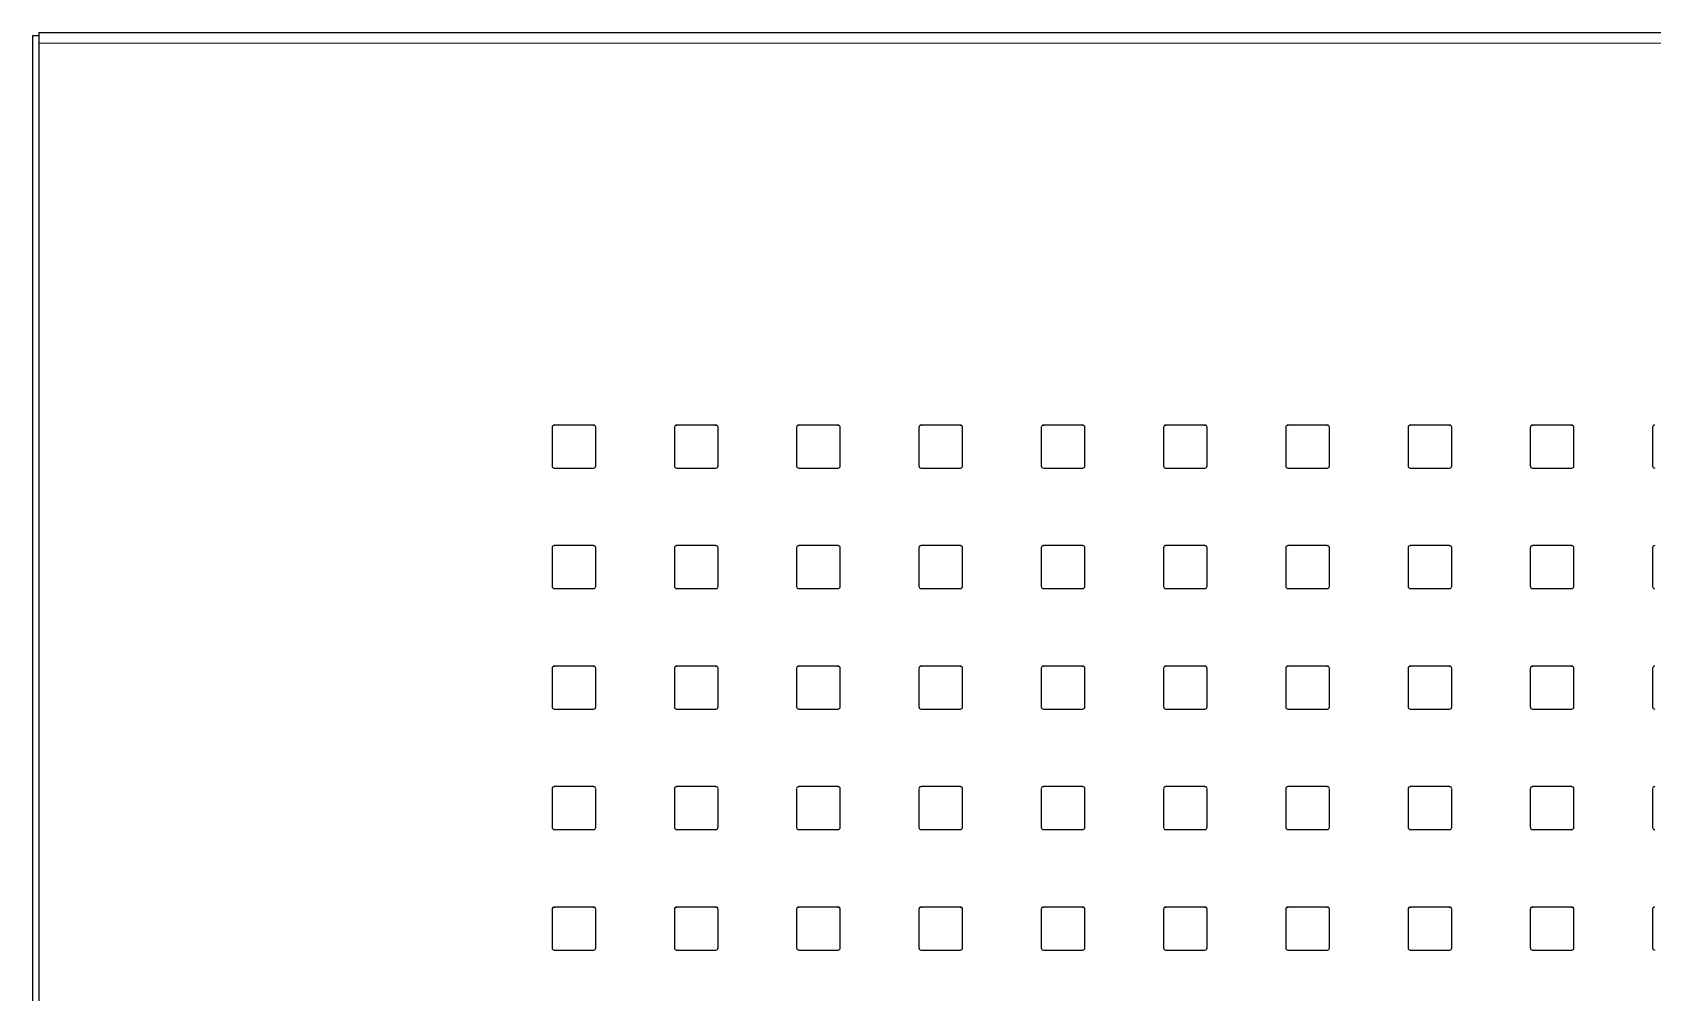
# Model space of a CAD drawing. Header units: millimetres. Extents: x -218071 to -203542, y 15363 to 51382.
# Drawn here: x -217796.71 to -217759.61, y 50976.42 to 50998.4 of the extents above; entities that cross this region are included whole.
import ezdxf

# ---------------------------------------------------------------- set-up
doc = ezdxf.new("R2010")
doc.units = ezdxf.units.MM
doc.header["$LTSCALE"] = 4
doc.layers.add('TPF-EQUIPEMENT', color=7, linetype='Continuous')

msp = doc.modelspace()

# ---------------------------------------------------------------- linework, layer by layer
at = {"layer": 'TPF-EQUIPEMENT', "color": 7, "linetype": 'Continuous', "lineweight": 25, "transparency": 33554671}
for p, q in [((-217796.706, 50998.322), (-217796.706, 50928.562)), ((-217796.706, 50998.322), (-217796.556, 50998.322)), ((-217796.706, 50998.322), (-217796.706, 50998.322)), ((-217796.556, 50998.395), (-217796.556, 50928.589)), ((-217796.556, 50998.395), (-217721.656, 50998.395)), ((-217784.806, 50989.36), (-217784.806, 50988.474)), ((-217783.856, 50989.41), (-217784.756, 50989.41)), ((-217783.806, 50988.474), (-217783.806, 50989.36)), ((-217782.006, 50989.36), (-217782.006, 50988.474)), ((-217781.056, 50989.41), (-217781.956, 50989.41)), ((-217781.006, 50988.474), (-217781.006, 50989.36)), ((-217779.206, 50989.36), (-217779.206, 50988.474)), ((-217778.256, 50989.41), (-217779.156, 50989.41)), ((-217778.206, 50988.474), (-217778.206, 50989.36)), ((-217776.406, 50989.36), (-217776.406, 50988.474)), ((-217775.456, 50989.41), (-217776.356, 50989.41)), ((-217775.406, 50988.474), (-217775.406, 50989.36)), ((-217773.606, 50989.36), (-217773.606, 50988.474)), ((-217772.656, 50989.41), (-217773.556, 50989.41)), ((-217772.606, 50988.474), (-217772.606, 50989.36)), ((-217770.806, 50989.36), (-217770.806, 50988.474)), ((-217769.856, 50989.41), (-217770.756, 50989.41)), ((-217769.806, 50988.474), (-217769.806, 50989.36)), ((-217768.006, 50989.36), (-217768.006, 50988.474)), ((-217767.056, 50989.41), (-217767.956, 50989.41)), ((-217767.006, 50988.474), (-217767.006, 50989.36)), ((-217765.206, 50989.36), (-217765.206, 50988.474)), ((-217764.256, 50989.41), (-217765.156, 50989.41)), ((-217764.206, 50988.474), (-217764.206, 50989.36)), ((-217762.406, 50989.36), (-217762.406, 50988.474)), ((-217761.456, 50989.41), (-217762.356, 50989.41)), ((-217761.406, 50988.474), (-217761.406, 50989.36)), ((-217759.606, 50989.36), (-217759.606, 50988.474)), ((-217784.756, 50988.425), (-217783.856, 50988.425)), ((-217781.956, 50988.425), (-217781.056, 50988.425)), ((-217779.156, 50988.425), (-217778.256, 50988.425)), ((-217776.356, 50988.425), (-217775.456, 50988.425)), ((-217773.556, 50988.425), (-217772.656, 50988.425)), ((-217770.756, 50988.425), (-217769.856, 50988.425)), ((-217767.956, 50988.425), (-217767.056, 50988.425)), ((-217765.156, 50988.425), (-217764.256, 50988.425)), ((-217762.356, 50988.425), (-217761.456, 50988.425)), ((-217784.806, 50986.603), (-217784.806, 50985.717)), ((-217783.856, 50986.652), (-217784.756, 50986.652)), ((-217783.806, 50985.717), (-217783.806, 50986.603)), ((-217782.006, 50986.603), (-217782.006, 50985.717)), ((-217781.056, 50986.652), (-217781.956, 50986.652)), ((-217781.006, 50985.717), (-217781.006, 50986.603)), ((-217779.206, 50986.603), (-217779.206, 50985.717)), ((-217778.256, 50986.652), (-217779.156, 50986.652)), ((-217778.206, 50985.717), (-217778.206, 50986.603)), ((-217776.406, 50986.603), (-217776.406, 50985.717)), ((-217775.456, 50986.652), (-217776.356, 50986.652)), ((-217775.406, 50985.717), (-217775.406, 50986.603)), ((-217773.606, 50986.603), (-217773.606, 50985.717)), ((-217772.656, 50986.652), (-217773.556, 50986.652)), ((-217772.606, 50985.717), (-217772.606, 50986.603)), ((-217770.806, 50986.603), (-217770.806, 50985.717)), ((-217769.856, 50986.652), (-217770.756, 50986.652)), ((-217769.806, 50985.717), (-217769.806, 50986.603)), ((-217768.006, 50986.603), (-217768.006, 50985.717)), ((-217767.056, 50986.652), (-217767.956, 50986.652)), ((-217767.006, 50985.717), (-217767.006, 50986.603)), ((-217765.206, 50986.603), (-217765.206, 50985.717)), ((-217764.256, 50986.652), (-217765.156, 50986.652)), ((-217764.206, 50985.717), (-217764.206, 50986.603)), ((-217762.406, 50986.603), (-217762.406, 50985.717)), ((-217761.456, 50986.652), (-217762.356, 50986.652)), ((-217761.406, 50985.717), (-217761.406, 50986.603)), ((-217759.606, 50986.603), (-217759.606, 50985.717)), ((-217784.756, 50985.667), (-217783.856, 50985.667)), ((-217781.956, 50985.667), (-217781.056, 50985.667)), ((-217779.156, 50985.667), (-217778.256, 50985.667)), ((-217776.356, 50985.667), (-217775.456, 50985.667)), ((-217773.556, 50985.667), (-217772.656, 50985.667)), ((-217770.756, 50985.667), (-217769.856, 50985.667)), ((-217767.956, 50985.667), (-217767.056, 50985.667)), ((-217765.156, 50985.667), (-217764.256, 50985.667)), ((-217762.356, 50985.667), (-217761.456, 50985.667)), ((-217784.806, 50983.845), (-217784.806, 50982.959)), ((-217783.856, 50983.895), (-217784.756, 50983.895)), ((-217783.806, 50982.959), (-217783.806, 50983.845)), ((-217782.006, 50983.845), (-217782.006, 50982.959)), ((-217781.056, 50983.895), (-217781.956, 50983.895)), ((-217781.006, 50982.959), (-217781.006, 50983.845)), ((-217779.206, 50983.845), (-217779.206, 50982.959)), ((-217778.256, 50983.895), (-217779.156, 50983.895)), ((-217778.206, 50982.959), (-217778.206, 50983.845)), ((-217776.406, 50983.845), (-217776.406, 50982.959)), ((-217775.456, 50983.895), (-217776.356, 50983.895)), ((-217775.406, 50982.959), (-217775.406, 50983.845)), ((-217773.606, 50983.845), (-217773.606, 50982.959)), ((-217772.656, 50983.895), (-217773.556, 50983.895)), ((-217772.606, 50982.959), (-217772.606, 50983.845)), ((-217770.806, 50983.845), (-217770.806, 50982.959)), ((-217769.856, 50983.895), (-217770.756, 50983.895)), ((-217769.806, 50982.959), (-217769.806, 50983.845)), ((-217768.006, 50983.845), (-217768.006, 50982.959)), ((-217767.056, 50983.895), (-217767.956, 50983.895)), ((-217767.006, 50982.959), (-217767.006, 50983.845)), ((-217765.206, 50983.845), (-217765.206, 50982.959)), ((-217764.256, 50983.895), (-217765.156, 50983.895)), ((-217764.206, 50982.959), (-217764.206, 50983.845)), ((-217762.406, 50983.845), (-217762.406, 50982.959)), ((-217761.456, 50983.895), (-217762.356, 50983.895)), ((-217761.406, 50982.959), (-217761.406, 50983.845)), ((-217759.606, 50983.845), (-217759.606, 50982.959)), ((-217784.756, 50982.91), (-217783.856, 50982.91)), ((-217781.956, 50982.91), (-217781.056, 50982.91)), ((-217779.156, 50982.91), (-217778.256, 50982.91)), ((-217776.356, 50982.91), (-217775.456, 50982.91)), ((-217773.556, 50982.91), (-217772.656, 50982.91)), ((-217770.756, 50982.91), (-217769.856, 50982.91)), ((-217767.956, 50982.91), (-217767.056, 50982.91)), ((-217765.156, 50982.91), (-217764.256, 50982.91)), ((-217762.356, 50982.91), (-217761.456, 50982.91)), ((-217784.806, 50981.088), (-217784.806, 50980.202)), ((-217783.856, 50981.137), (-217784.756, 50981.137)), ((-217783.806, 50980.202), (-217783.806, 50981.088)), ((-217782.006, 50981.088), (-217782.006, 50980.202)), ((-217781.056, 50981.137), (-217781.956, 50981.137)), ((-217781.006, 50980.202), (-217781.006, 50981.088)), ((-217779.206, 50981.088), (-217779.206, 50980.202)), ((-217778.256, 50981.137), (-217779.156, 50981.137)), ((-217778.206, 50980.202), (-217778.206, 50981.088)), ((-217776.406, 50981.088), (-217776.406, 50980.202)), ((-217775.456, 50981.137), (-217776.356, 50981.137)), ((-217775.406, 50980.202), (-217775.406, 50981.088)), ((-217773.606, 50981.088), (-217773.606, 50980.202)), ((-217772.656, 50981.137), (-217773.556, 50981.137)), ((-217772.606, 50980.202), (-217772.606, 50981.088)), ((-217770.806, 50981.088), (-217770.806, 50980.202)), ((-217769.856, 50981.137), (-217770.756, 50981.137)), ((-217769.806, 50980.202), (-217769.806, 50981.088)), ((-217768.006, 50981.088), (-217768.006, 50980.202)), ((-217767.056, 50981.137), (-217767.956, 50981.137)), ((-217767.006, 50980.202), (-217767.006, 50981.088)), ((-217765.206, 50981.088), (-217765.206, 50980.202)), ((-217764.256, 50981.137), (-217765.156, 50981.137)), ((-217764.206, 50980.202), (-217764.206, 50981.088)), ((-217762.406, 50981.088), (-217762.406, 50980.202)), ((-217761.456, 50981.137), (-217762.356, 50981.137)), ((-217761.406, 50980.202), (-217761.406, 50981.088)), ((-217759.606, 50981.088), (-217759.606, 50980.202)), ((-217784.756, 50980.152), (-217783.856, 50980.152)), ((-217781.956, 50980.152), (-217781.056, 50980.152)), ((-217779.156, 50980.152), (-217778.256, 50980.152)), ((-217776.356, 50980.152), (-217775.456, 50980.152)), ((-217773.556, 50980.152), (-217772.656, 50980.152)), ((-217770.756, 50980.152), (-217769.856, 50980.152)), ((-217767.956, 50980.152), (-217767.056, 50980.152)), ((-217765.156, 50980.152), (-217764.256, 50980.152)), ((-217762.356, 50980.152), (-217761.456, 50980.152)), ((-217783.856, 50978.38), (-217784.756, 50978.38)), ((-217781.056, 50978.38), (-217781.956, 50978.38)), ((-217778.256, 50978.38), (-217779.156, 50978.38)), ((-217775.456, 50978.38), (-217776.356, 50978.38)), ((-217772.656, 50978.38), (-217773.556, 50978.38)), ((-217769.856, 50978.38), (-217770.756, 50978.38)), ((-217767.056, 50978.38), (-217767.956, 50978.38)), ((-217764.256, 50978.38), (-217765.156, 50978.38)), ((-217761.456, 50978.38), (-217762.356, 50978.38)), ((-217784.806, 50978.33), (-217784.806, 50977.444)), ((-217783.806, 50977.444), (-217783.806, 50978.33)), ((-217782.006, 50978.33), (-217782.006, 50977.444)), ((-217781.006, 50977.444), (-217781.006, 50978.33)), ((-217779.206, 50978.33), (-217779.206, 50977.444)), ((-217778.206, 50977.444), (-217778.206, 50978.33)), ((-217776.406, 50978.33), (-217776.406, 50977.444)), ((-217775.406, 50977.444), (-217775.406, 50978.33)), ((-217773.606, 50978.33), (-217773.606, 50977.444)), ((-217772.606, 50977.444), (-217772.606, 50978.33)), ((-217770.806, 50978.33), (-217770.806, 50977.444)), ((-217769.806, 50977.444), (-217769.806, 50978.33)), ((-217768.006, 50978.33), (-217768.006, 50977.444)), ((-217767.006, 50977.444), (-217767.006, 50978.33)), ((-217765.206, 50978.33), (-217765.206, 50977.444)), ((-217764.206, 50977.444), (-217764.206, 50978.33)), ((-217762.406, 50978.33), (-217762.406, 50977.444)), ((-217761.406, 50977.444), (-217761.406, 50978.33)), ((-217759.606, 50978.33), (-217759.606, 50977.444)), ((-217784.756, 50977.395), (-217783.856, 50977.395)), ((-217781.956, 50977.395), (-217781.056, 50977.395)), ((-217779.156, 50977.395), (-217778.256, 50977.395)), ((-217776.356, 50977.395), (-217775.456, 50977.395)), ((-217773.556, 50977.395), (-217772.656, 50977.395)), ((-217770.756, 50977.395), (-217769.856, 50977.395)), ((-217767.956, 50977.395), (-217767.056, 50977.395)), ((-217765.156, 50977.395), (-217764.256, 50977.395)), ((-217762.356, 50977.395), (-217761.456, 50977.395))]:
    msp.add_line(p, q, dxfattribs=at)
at = {"layer": 'TPF-EQUIPEMENT', "color": 8, "linetype": 'Continuous', "lineweight": 18, "transparency": 33554671}
for p, q in [((-217796.556, 50998.147), (-217721.656, 50998.147)), ((-217784.756, 50989.392), (-217784.756, 50989.41)), ((-217783.856, 50989.392), (-217783.856, 50989.41)), ((-217781.956, 50989.392), (-217781.956, 50989.41)), ((-217781.056, 50989.392), (-217781.056, 50989.41)), ((-217779.156, 50989.392), (-217779.156, 50989.41)), ((-217778.256, 50989.392), (-217778.256, 50989.41)), ((-217776.356, 50989.392), (-217776.356, 50989.41)), ((-217775.456, 50989.392), (-217775.456, 50989.41)), ((-217773.556, 50989.392), (-217773.556, 50989.41)), ((-217772.656, 50989.392), (-217772.656, 50989.41)), ((-217770.756, 50989.392), (-217770.756, 50989.41)), ((-217769.856, 50989.392), (-217769.856, 50989.41)), ((-217767.956, 50989.392), (-217767.956, 50989.41)), ((-217767.056, 50989.392), (-217767.056, 50989.41)), ((-217765.156, 50989.392), (-217765.156, 50989.41)), ((-217764.256, 50989.392), (-217764.256, 50989.41)), ((-217762.356, 50989.392), (-217762.356, 50989.41)), ((-217761.456, 50989.392), (-217761.456, 50989.41)), ((-217784.756, 50986.635), (-217784.756, 50986.652)), ((-217783.856, 50986.635), (-217783.856, 50986.652)), ((-217781.956, 50986.635), (-217781.956, 50986.652)), ((-217781.056, 50986.635), (-217781.056, 50986.652)), ((-217779.156, 50986.635), (-217779.156, 50986.652)), ((-217778.256, 50986.635), (-217778.256, 50986.652)), ((-217776.356, 50986.635), (-217776.356, 50986.652)), ((-217775.456, 50986.635), (-217775.456, 50986.652)), ((-217773.556, 50986.635), (-217773.556, 50986.652)), ((-217772.656, 50986.635), (-217772.656, 50986.652)), ((-217770.756, 50986.635), (-217770.756, 50986.652)), ((-217769.856, 50986.635), (-217769.856, 50986.652)), ((-217767.956, 50986.635), (-217767.956, 50986.652)), ((-217767.056, 50986.635), (-217767.056, 50986.652)), ((-217765.156, 50986.635), (-217765.156, 50986.652)), ((-217764.256, 50986.635), (-217764.256, 50986.652)), ((-217762.356, 50986.635), (-217762.356, 50986.652)), ((-217761.456, 50986.635), (-217761.456, 50986.652)), ((-217784.756, 50983.877), (-217784.756, 50983.895)), ((-217783.856, 50983.877), (-217783.856, 50983.895)), ((-217781.956, 50983.877), (-217781.956, 50983.895)), ((-217781.056, 50983.877), (-217781.056, 50983.895)), ((-217779.156, 50983.877), (-217779.156, 50983.895)), ((-217778.256, 50983.877), (-217778.256, 50983.895)), ((-217776.356, 50983.877), (-217776.356, 50983.895)), ((-217775.456, 50983.877), (-217775.456, 50983.895)), ((-217773.556, 50983.877), (-217773.556, 50983.895)), ((-217772.656, 50983.877), (-217772.656, 50983.895)), ((-217770.756, 50983.877), (-217770.756, 50983.895)), ((-217769.856, 50983.877), (-217769.856, 50983.895)), ((-217767.956, 50983.877), (-217767.956, 50983.895)), ((-217767.056, 50983.877), (-217767.056, 50983.895)), ((-217765.156, 50983.877), (-217765.156, 50983.895)), ((-217764.256, 50983.877), (-217764.256, 50983.895)), ((-217762.356, 50983.877), (-217762.356, 50983.895)), ((-217761.456, 50983.877), (-217761.456, 50983.895)), ((-217784.756, 50981.12), (-217784.756, 50981.137)), ((-217783.856, 50981.12), (-217783.856, 50981.137)), ((-217781.956, 50981.12), (-217781.956, 50981.137)), ((-217781.056, 50981.12), (-217781.056, 50981.137)), ((-217779.156, 50981.12), (-217779.156, 50981.137)), ((-217778.256, 50981.12), (-217778.256, 50981.137)), ((-217776.356, 50981.12), (-217776.356, 50981.137)), ((-217775.456, 50981.12), (-217775.456, 50981.137)), ((-217773.556, 50981.12), (-217773.556, 50981.137)), ((-217772.656, 50981.12), (-217772.656, 50981.137)), ((-217770.756, 50981.12), (-217770.756, 50981.137)), ((-217769.856, 50981.12), (-217769.856, 50981.137)), ((-217767.956, 50981.12), (-217767.956, 50981.137)), ((-217767.056, 50981.12), (-217767.056, 50981.137)), ((-217765.156, 50981.12), (-217765.156, 50981.137)), ((-217764.256, 50981.12), (-217764.256, 50981.137)), ((-217762.356, 50981.12), (-217762.356, 50981.137)), ((-217761.456, 50981.12), (-217761.456, 50981.137)), ((-217784.756, 50978.362), (-217784.756, 50978.38)), ((-217783.856, 50978.362), (-217783.856, 50978.38)), ((-217781.956, 50978.362), (-217781.956, 50978.38)), ((-217781.056, 50978.362), (-217781.056, 50978.38)), ((-217779.156, 50978.362), (-217779.156, 50978.38)), ((-217778.256, 50978.362), (-217778.256, 50978.38)), ((-217776.356, 50978.362), (-217776.356, 50978.38)), ((-217775.456, 50978.362), (-217775.456, 50978.38)), ((-217773.556, 50978.362), (-217773.556, 50978.38)), ((-217772.656, 50978.362), (-217772.656, 50978.38)), ((-217770.756, 50978.362), (-217770.756, 50978.38)), ((-217769.856, 50978.362), (-217769.856, 50978.38)), ((-217767.956, 50978.362), (-217767.956, 50978.38)), ((-217767.056, 50978.362), (-217767.056, 50978.38)), ((-217765.156, 50978.362), (-217765.156, 50978.38)), ((-217764.256, 50978.362), (-217764.256, 50978.38)), ((-217762.356, 50978.362), (-217762.356, 50978.38)), ((-217761.456, 50978.362), (-217761.456, 50978.38))]:
    msp.add_line(p, q, dxfattribs=at)
at = {"layer": 'TPF-EQUIPEMENT', "color": 7, "linetype": 'Continuous', "lineweight": 25, "transparency": 33554671}
for centre, start, end in [((-217784.756, 50989.36), 89.5648, 179.5581), ((-217783.856, 50989.36), 0.4419, 90.4352), ((-217781.956, 50989.36), 89.5648, 179.5581), ((-217781.056, 50989.36), 0.4419, 90.4352), ((-217779.156, 50989.36), 89.5648, 179.5581), ((-217778.256, 50989.36), 0.4419, 90.4352), ((-217776.356, 50989.36), 89.5648, 179.5581), ((-217775.456, 50989.36), 0.4419, 90.4352), ((-217773.556, 50989.36), 89.5648, 179.5581), ((-217772.656, 50989.36), 0.4419, 90.4352), ((-217770.756, 50989.36), 89.5648, 179.5581), ((-217769.856, 50989.36), 0.4419, 90.4352), ((-217767.956, 50989.36), 89.5648, 179.5581), ((-217767.056, 50989.36), 0.4419, 90.4352), ((-217765.156, 50989.36), 89.5648, 179.5581), ((-217764.256, 50989.36), 0.4419, 90.4352), ((-217762.356, 50989.36), 89.5648, 179.5581), ((-217761.456, 50989.36), 0.4419, 90.4352), ((-217759.556, 50989.36), 89.5648, 179.5581), ((-217784.756, 50988.474), 180.4419, 270.4352), ((-217783.856, 50988.474), 269.5648, 359.5581), ((-217781.956, 50988.474), 180.4419, 270.4352), ((-217781.056, 50988.474), 269.5648, 359.5581), ((-217779.156, 50988.474), 180.4419, 270.4352), ((-217778.256, 50988.474), 269.5648, 359.5581), ((-217776.356, 50988.474), 180.4419, 270.4352), ((-217775.456, 50988.474), 269.5648, 359.5581), ((-217773.556, 50988.474), 180.4419, 270.4352), ((-217772.656, 50988.474), 269.5648, 359.5581), ((-217770.756, 50988.474), 180.4419, 270.4352), ((-217769.856, 50988.474), 269.5648, 359.5581), ((-217767.956, 50988.474), 180.4419, 270.4352), ((-217767.056, 50988.474), 269.5648, 359.5581), ((-217765.156, 50988.474), 180.4419, 270.4352), ((-217764.256, 50988.474), 269.5648, 359.5581), ((-217762.356, 50988.474), 180.4419, 270.4352), ((-217761.456, 50988.474), 269.5648, 359.5581), ((-217759.556, 50988.474), 180.4419, 270.4352), ((-217784.756, 50986.602), 89.5648, 179.5581), ((-217783.856, 50986.602), 0.4419, 90.4352), ((-217781.956, 50986.602), 89.5648, 179.5581), ((-217781.056, 50986.602), 0.4419, 90.4352), ((-217779.156, 50986.602), 89.5648, 179.5581), ((-217778.256, 50986.602), 0.4419, 90.4352), ((-217776.356, 50986.602), 89.5648, 179.5581), ((-217775.456, 50986.602), 0.4419, 90.4352), ((-217773.556, 50986.602), 89.5648, 179.5581), ((-217772.656, 50986.602), 0.4419, 90.4352), ((-217770.756, 50986.602), 89.5648, 179.5581), ((-217769.856, 50986.602), 0.4419, 90.4352), ((-217767.956, 50986.602), 89.5648, 179.5581), ((-217767.056, 50986.602), 0.4419, 90.4352), ((-217765.156, 50986.602), 89.5648, 179.5581), ((-217764.256, 50986.602), 0.4419, 90.4352), ((-217762.356, 50986.602), 89.5648, 179.5581), ((-217761.456, 50986.602), 0.4419, 90.4352), ((-217759.556, 50986.602), 89.5648, 179.5581), ((-217784.756, 50985.717), 180.4419, 270.4352), ((-217783.856, 50985.717), 269.5648, 359.5581), ((-217781.956, 50985.717), 180.4419, 270.4352), ((-217781.056, 50985.717), 269.5648, 359.5581), ((-217779.156, 50985.717), 180.4419, 270.4352), ((-217778.256, 50985.717), 269.5648, 359.5581), ((-217776.356, 50985.717), 180.4419, 270.4352), ((-217775.456, 50985.717), 269.5648, 359.5581), ((-217773.556, 50985.717), 180.4419, 270.4352), ((-217772.656, 50985.717), 269.5648, 359.5581), ((-217770.756, 50985.717), 180.4419, 270.4352), ((-217769.856, 50985.717), 269.5648, 359.5581), ((-217767.956, 50985.717), 180.4419, 270.4352), ((-217767.056, 50985.717), 269.5648, 359.5581), ((-217765.156, 50985.717), 180.4419, 270.4352), ((-217764.256, 50985.717), 269.5648, 359.5581), ((-217762.356, 50985.717), 180.4419, 270.4352), ((-217761.456, 50985.717), 269.5648, 359.5581), ((-217759.556, 50985.717), 180.4419, 270.4352), ((-217784.756, 50983.845), 89.5648, 179.5581), ((-217783.856, 50983.845), 0.4419, 90.4352), ((-217781.956, 50983.845), 89.5648, 179.5581), ((-217781.056, 50983.845), 0.4419, 90.4352), ((-217779.156, 50983.845), 89.5648, 179.5581), ((-217778.256, 50983.845), 0.4419, 90.4352), ((-217776.356, 50983.845), 89.5648, 179.5581), ((-217775.456, 50983.845), 0.4419, 90.4352), ((-217773.556, 50983.845), 89.5648, 179.5581), ((-217772.656, 50983.845), 0.4419, 90.4352), ((-217770.756, 50983.845), 89.5648, 179.5581), ((-217769.856, 50983.845), 0.4419, 90.4352), ((-217767.956, 50983.845), 89.5648, 179.5581), ((-217767.056, 50983.845), 0.4419, 90.4352), ((-217765.156, 50983.845), 89.5648, 179.5581), ((-217764.256, 50983.845), 0.4419, 90.4352), ((-217762.356, 50983.845), 89.5648, 179.5581), ((-217761.456, 50983.845), 0.4419, 90.4352), ((-217759.556, 50983.845), 89.5648, 179.5581), ((-217784.756, 50982.959), 180.4419, 270.4352), ((-217783.856, 50982.959), 269.5648, 359.5581), ((-217781.956, 50982.959), 180.4419, 270.4352), ((-217781.056, 50982.959), 269.5648, 359.5581), ((-217779.156, 50982.959), 180.4419, 270.4352), ((-217778.256, 50982.959), 269.5648, 359.5581), ((-217776.356, 50982.959), 180.4419, 270.4352), ((-217775.456, 50982.959), 269.5648, 359.5581), ((-217773.556, 50982.959), 180.4419, 270.4352), ((-217772.656, 50982.959), 269.5648, 359.5581), ((-217770.756, 50982.959), 180.4419, 270.4352), ((-217769.856, 50982.959), 269.5648, 359.5581), ((-217767.956, 50982.959), 180.4419, 270.4352), ((-217767.056, 50982.959), 269.5648, 359.5581), ((-217765.156, 50982.959), 180.4419, 270.4352), ((-217764.256, 50982.959), 269.5648, 359.5581), ((-217762.356, 50982.959), 180.4419, 270.4352), ((-217761.456, 50982.959), 269.5648, 359.5581), ((-217759.556, 50982.959), 180.4419, 270.4352), ((-217784.756, 50981.088), 89.5648, 179.5581), ((-217783.856, 50981.088), 0.4419, 90.4352), ((-217781.956, 50981.088), 89.5648, 179.5581), ((-217781.056, 50981.088), 0.4419, 90.4352), ((-217779.156, 50981.088), 89.5648, 179.5581), ((-217778.256, 50981.088), 0.4419, 90.4352), ((-217776.356, 50981.088), 89.5648, 179.5581), ((-217775.456, 50981.088), 0.4419, 90.4352), ((-217773.556, 50981.088), 89.5648, 179.5581), ((-217772.656, 50981.088), 0.4419, 90.4352), ((-217770.756, 50981.088), 89.5648, 179.5581), ((-217769.856, 50981.088), 0.4419, 90.4352), ((-217767.956, 50981.088), 89.5648, 179.5581), ((-217767.056, 50981.088), 0.4419, 90.4352), ((-217765.156, 50981.088), 89.5648, 179.5581), ((-217764.256, 50981.088), 0.4419, 90.4352), ((-217762.356, 50981.088), 89.5648, 179.5581), ((-217761.456, 50981.088), 0.4419, 90.4352), ((-217759.556, 50981.088), 89.5648, 179.5581), ((-217784.756, 50980.202), 180.4419, 270.4352), ((-217783.856, 50980.202), 269.5648, 359.5581), ((-217781.956, 50980.202), 180.4419, 270.4352), ((-217781.056, 50980.202), 269.5648, 359.5581), ((-217779.156, 50980.202), 180.4419, 270.4352), ((-217778.256, 50980.202), 269.5648, 359.5581), ((-217776.356, 50980.202), 180.4419, 270.4352), ((-217775.456, 50980.202), 269.5648, 359.5581), ((-217773.556, 50980.202), 180.4419, 270.4352), ((-217772.656, 50980.202), 269.5648, 359.5581), ((-217770.756, 50980.202), 180.4419, 270.4352), ((-217769.856, 50980.202), 269.5648, 359.5581), ((-217767.956, 50980.202), 180.4419, 270.4352), ((-217767.056, 50980.202), 269.5648, 359.5581), ((-217765.156, 50980.202), 180.4419, 270.4352), ((-217764.256, 50980.202), 269.5648, 359.5581), ((-217762.356, 50980.202), 180.4419, 270.4352), ((-217761.456, 50980.202), 269.5648, 359.5581), ((-217759.556, 50980.202), 180.4419, 270.4352), ((-217784.756, 50978.33), 89.5648, 179.5581), ((-217783.856, 50978.33), 0.4419, 90.4352), ((-217781.956, 50978.33), 89.5648, 179.5581), ((-217781.056, 50978.33), 0.4419, 90.4352), ((-217779.156, 50978.33), 89.5648, 179.5581), ((-217778.256, 50978.33), 0.4419, 90.4352), ((-217776.356, 50978.33), 89.5648, 179.5581), ((-217775.456, 50978.33), 0.4419, 90.4352), ((-217773.556, 50978.33), 89.5648, 179.5581), ((-217772.656, 50978.33), 0.4419, 90.4352), ((-217770.756, 50978.33), 89.5648, 179.5581), ((-217769.856, 50978.33), 0.4419, 90.4352), ((-217767.956, 50978.33), 89.5648, 179.5581), ((-217767.056, 50978.33), 0.4419, 90.4352), ((-217765.156, 50978.33), 89.5648, 179.5581), ((-217764.256, 50978.33), 0.4419, 90.4352), ((-217762.356, 50978.33), 89.5648, 179.5581), ((-217761.456, 50978.33), 0.4419, 90.4352), ((-217759.556, 50978.33), 89.5648, 179.5581), ((-217784.756, 50977.445), 180.4419, 270.4352), ((-217783.856, 50977.445), 269.5648, 359.5581), ((-217781.956, 50977.445), 180.4419, 270.4352), ((-217781.056, 50977.445), 269.5648, 359.5581), ((-217779.156, 50977.445), 180.4419, 270.4352), ((-217778.256, 50977.445), 269.5648, 359.5581), ((-217776.356, 50977.445), 180.4419, 270.4352), ((-217775.456, 50977.445), 269.5648, 359.5581), ((-217773.556, 50977.445), 180.4419, 270.4352), ((-217772.656, 50977.445), 269.5648, 359.5581), ((-217770.756, 50977.445), 180.4419, 270.4352), ((-217769.856, 50977.445), 269.5648, 359.5581), ((-217767.956, 50977.445), 180.4419, 270.4352), ((-217767.056, 50977.445), 269.5648, 359.5581), ((-217765.156, 50977.445), 180.4419, 270.4352), ((-217764.256, 50977.445), 269.5648, 359.5581), ((-217762.356, 50977.445), 180.4419, 270.4352), ((-217761.456, 50977.445), 269.5648, 359.5581), ((-217759.556, 50977.445), 180.4419, 270.4352)]:
    msp.add_arc(centre, 0.0496, start, end, dxfattribs=at)

doc.saveas('drawing.dxf')
